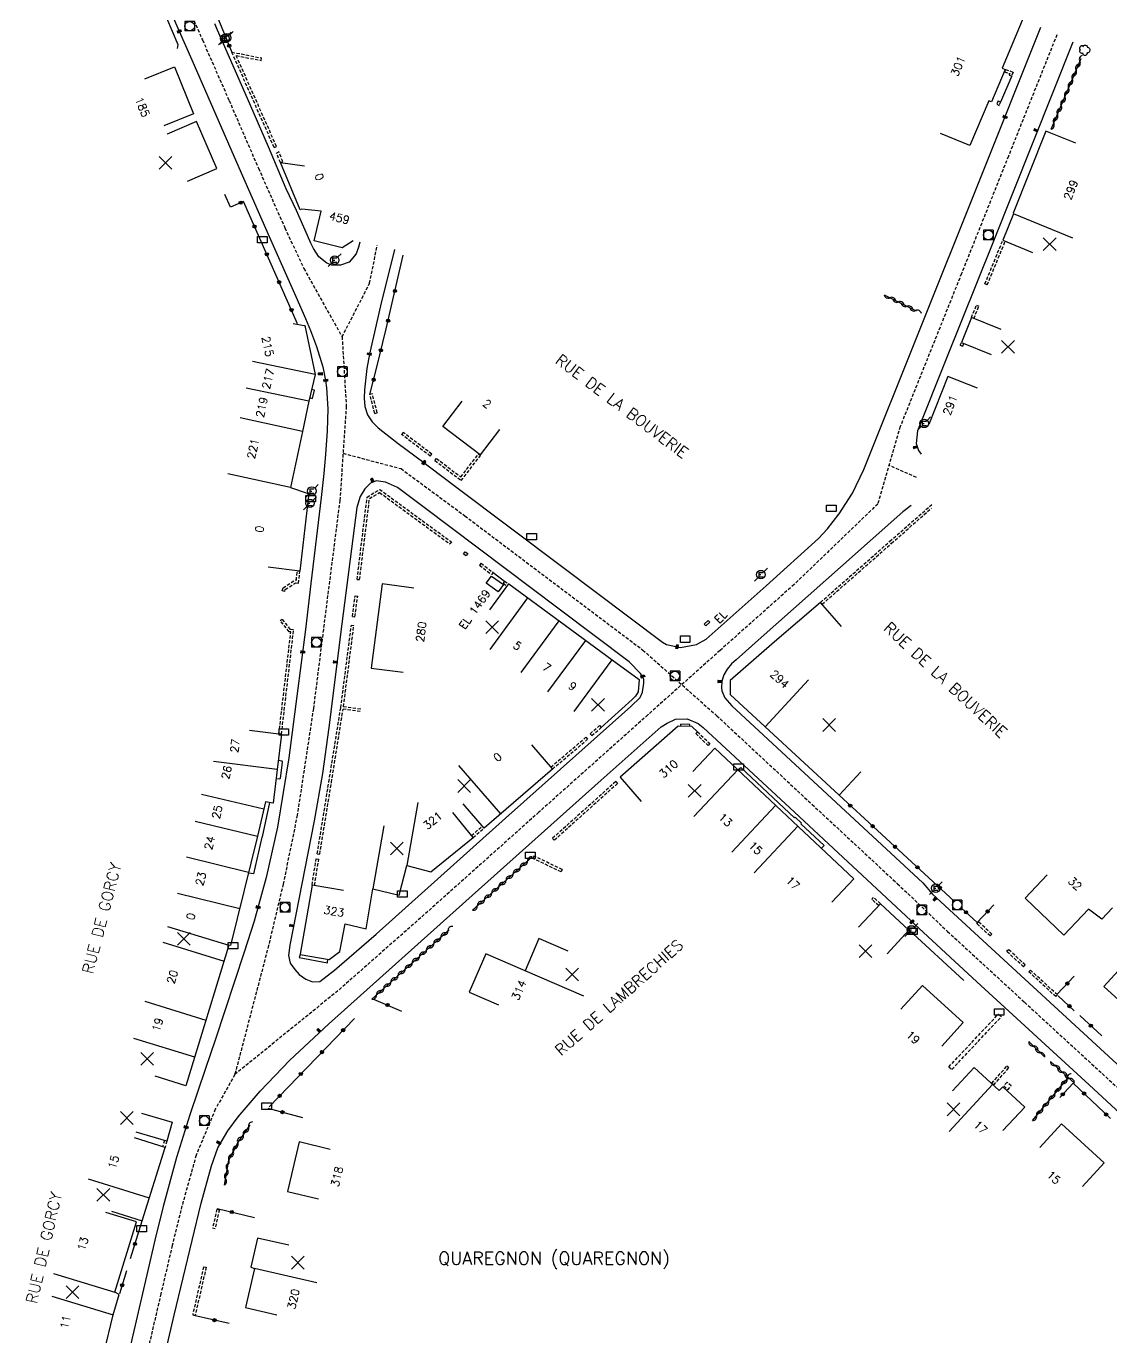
# Model space of a CAD drawing. Header units: millimetres. Extents: x 114000 to 115000, y 122000 to 123000.
# Drawn here: x 114502.3 to 114671.7, y 122475.3 to 122680 of the extents above; entities that cross this region are included whole.
import ezdxf
from ezdxf.enums import TextEntityAlignment as Align

# ---------------------------------------------------------------- set-up
doc = ezdxf.new("R2010")
doc.units = ezdxf.units.MM
doc.linetypes.add('DASHED', pattern=[0.75, 0.5, -0.25])
doc.layers.get('0').update_dxf_attribs({"linetype": 'CONTINUOUS'})
for name, color, linetype in [('W0001', 6, 'DASHED'), ('W0008', 7, 'CONTINUOUS'), ('W0100', 7, 'CONTINUOUS'), ('W0105', 7, 'CONTINUOUS'), ('W0112', 1, 'DASHED'), ('W0300', 7, 'CONTINUOUS'), ('W0310', 3, 'CONTINUOUS'), ('W0322', 7, 'CONTINUOUS'), ('W0400', 7, 'CONTINUOUS'), ('W0420', 7, 'CONTINUOUS'), ('W0471', 7, 'CONTINUOUS'), ('W0980', 7, 'CONTINUOUS'), ('W0984', 7, 'CONTINUOUS'), ('W0989', 7, 'CONTINUOUS'), ('W0991', 7, 'CONTINUOUS'), ('W1102', 7, 'CONTINUOUS'), ('W1471', 7, 'CONTINUOUS')]:
    doc.layers.add(name, color=color, linetype=linetype)
doc.styles.get("Standard").update_dxf_attribs({"font": 'romans.shx', "width": 0.85})

# ---------------------------------------------------------------- blocks, each defined once
blk = doc.blocks.new('T1471')
at = {"color": 0, "linetype": 'Continuous', "flags": 128}
blk.add_lwpolyline([(-0.75, -0.5), (-0.75, 0.5), (0.75, 0.5), (0.75, -0.5), (-0.75, -0.5)], dxfattribs=at)
blk = doc.blocks.new('T400')
for p, q in [((-0.15, 0.3), (0.15, 0.3)), ((-0.15, -0.25), (-0.15, 0.3)), ((-0.15, 0.15), (0.15, 0.15)), ((-0.15, 0), (0.15, 0)), ((0.15, 0.3), (0.15, -0.25)), ((-0.15, -0.15), (0.15, -0.15)), ((-0.15, -0.25), (-0.15, -0.3)), ((-0.15, -0.3), (0.15, -0.3)), ((0.15, -0.3), (0.15, -0.25))]:
    blk.add_line(p, q)
blk = doc.blocks.new('t991o')
at = {"color": 0, "linetype": 'Continuous'}
for p, q in [((-1, 1), (1, -1)), ((-1, -1), (1, 1))]:
    blk.add_line(p, q, dxfattribs=at)
blk = doc.blocks.new('T420')
for p, q in [((0.75, 0.75), (-0.75, 0.75)), ((-0.75, 0.75), (-0.75, -0.75)), ((0.75, 0.75), (0.75, -0.75)), ((0.75, -0.75), (-0.75, -0.75))]:
    blk.add_line(p, q)
blk.add_ellipse((0, 0), major_axis=(-0.53, 0.53), ratio=1, start_param=3.926991, end_param=10.210176)
blk = doc.blocks.new('T471')
for p, q in [((-0.333334, 0.333334), (-0.333334, -0.333334)), ((-0.333334, 0.333334), (0.333334, 0.333334)), ((-0.333334, 0), (0, 0)), ((0.500001, 0.500001), (1.000002, 1.000002)), ((-0.500001, -0.500001), (-1.000002, -1.000002)), ((-0.333334, -0.333334), (0.333334, -0.333334))]:
    blk.add_line(p, q)
blk.add_ellipse((0, 0), major_axis=(0.471405, 0.471405), ratio=1, start_param=5.4977871438, end_param=11.780972451)
blk = doc.blocks.new('t310o')
at = {"color": 0, "linetype": 'Continuous'}
for centre, start, end in [((-0.5, 0.38), 216.8699, 323.1304), ((0.5, -0.37), 36.8699, 143.1303)]:
    blk.add_arc(centre, 0.625, start, end, dxfattribs=at)
blk = doc.blocks.new('t322o')
at = {"color": 0, "linetype": 'Continuous'}
for radius in [0.25, 0.15]:
    blk.add_circle((0, 0), radius, dxfattribs=at)
blk = doc.blocks.new('T300')
for p, q in [((-0.8, 0.51), (-0.86, 0.34)), ((-0.86, 0.34), (-0.86, 0.17)), ((-0.86, 0.17), (-0.74, 0.06)), ((-0.69, 0.63), (-0.8, 0.51)), ((-0.8, -0.06), (-0.74, 0.06)), ((-0.74, 0.06), (-0.69, 0.11)), ((-0.57, 0.69), (-0.69, 0.63)), ((-0.46, 0.69), (-0.57, 0.69)), ((-0.29, 0.63), (-0.46, 0.69)), ((-0.29, 0.63), (-0.17, 0.74)), ((-0.23, 0.57), (-0.29, 0.63)), ((-0.17, 0.74), (-0.06, 0.8)), ((-0.06, 0.8), (0.06, 0.8)), ((0.06, 0.8), (0.23, 0.74)), ((0.23, 0.74), (0.34, 0.63)), ((0.34, 0.63), (0.4, 0.51)), ((0.46, 0.46), (0.34, 0.46)), ((0.4, 0.51), (0.4, 0.46)), ((0.57, 0.4), (0.46, 0.46)), ((0.57, 0.4), (0.69, 0.29)), ((0.69, 0.29), (0.74, 0.17)), ((0.74, 0.06), (0.69, -0.17)), ((0.74, 0.17), (0.74, 0.06)), ((-0.8, -0.17), (-0.8, -0.06)), ((-0.8, -0.23), (-0.8, -0.17)), ((-0.74, -0.34), (-0.8, -0.23)), ((-0.69, -0.4), (-0.74, -0.34)), ((-0.51, -0.46), (-0.69, -0.4)), ((-0.4, -0.46), (-0.51, -0.46)), ((-0.4, -0.46), (-0.34, -0.46)), ((-0.34, -0.46), (-0.34, -0.4)), ((-0.34, -0.51), (-0.34, -0.46)), ((-0.29, -0.63), (-0.34, -0.51)), ((-0.17, -0.74), (-0.29, -0.63)), ((-0.06, -0.8), (-0.17, -0.74)), ((0.06, -0.8), (-0.06, -0.8)), ((0.17, -0.74), (0.06, -0.8)), ((0.23, -0.69), (0.17, -0.74)), ((0.29, -0.46), (0.23, -0.46)), ((0.29, -0.63), (0.23, -0.69)), ((0.46, -0.4), (0.29, -0.46)), ((0.34, -0.51), (0.29, -0.63)), ((0.34, -0.51), (0.34, -0.46)), ((0.57, -0.34), (0.46, -0.4)), ((0.63, -0.29), (0.57, -0.34)), ((0.69, -0.17), (0.63, -0.29))]:
    blk.add_line(p, q)

msp = doc.modelspace()

# ---------------------------------------------------------------- linework, layer by layer
at = {"layer": 'W0001'}
msp.add_line((114641.36, 122609.53), (114637.05, 122611.45), dxfattribs=at)
for points in [[(114525.48, 122687.79), (114529.83, 122677.88), (114533.99, 122668.41), (114538.57, 122657.85), (114542.7, 122648.52), (114545.66, 122642.18), (114551.64, 122631.52), (114552.29, 122620.67), (114551.28, 122605.97), (114548.71, 122585.81), (114547.15, 122573.45), (114544.63, 122556.8), (114542.43, 122546.02), (114540.15, 122536.45), (114534.88, 122516.28), (114531.83, 122510.86), (114528.85, 122503.71), (114526.63, 122495.77), (114525.11, 122489.6), (114523.33, 122482.03), (114517.53, 122457.08), (114509.5, 122422.42)], [(114663.27, 122678.69), (114655.7, 122659.72), (114648.37, 122641.38), (114638.8, 122617.49), (114635.3, 122605.4), (114622.23, 122592.83), (114610.66, 122582.52), (114599.39, 122572.46), (114582.37, 122557.26), (114563.36, 122540.27), (114550.97, 122529.36), (114534.88, 122516.28)], [(114551.64, 122631.52), (114555.94, 122639.87), (114557.13, 122645.81)], [(114551.79, 122613.32), (114560.84, 122610.92), (114570.82, 122603.55), (114598.62, 122582.58), (114610.15, 122572.33), (114625.04, 122558.48), (114638.37, 122546.09), (114646.2, 122538.63), (114658.21, 122527.59), (114672.83, 122514.15), (114686.78, 122501.31), (114699.6, 122489.52), (114711.66, 122478.43), (114726.15, 122465.12)]]:
    msp.add_lwpolyline(points, dxfattribs=at)
at = {"layer": 'W0008'}
for points in [[(114521.74, 122689.38), (114526.19, 122679.24), (114528.17, 122674.76), (114531.94, 122666.19), (114535.89, 122657.13), (114540.26, 122647.19), (114544.41, 122637.79), (114545.92, 122634.35), (114546.7, 122632.51), (114547.65, 122630), (114548.62, 122626.81), (114549.06, 122624.7), (114549.2, 122623.55), (114549.39, 122620.29), (114549.32, 122616.83), (114549.05, 122613.11), (114548.79, 122610.18), (114548.39, 122606.43), (114546.78, 122592.97), (114545.91, 122585.82)], [(114554.41, 122646.3), (114554.2, 122645.51), (114553.82, 122644.47), (114552.75, 122643.16), (114551.38, 122642.7), (114550.05, 122642.69), (114549.24, 122643.02), (114548.02, 122644.03), (114547.18, 122645.33), (114546.77, 122646.15), (114546.24, 122647.35), (114544.53, 122651.24), (114544.53, 122651.24), (114542.91, 122654.63), (114540.15, 122661.21), (114536.88, 122668.74), (114532.2, 122679.41), (114531.75, 122680.4)], [(114559.8, 122645.16), (114557.66, 122636.35), (114556.11, 122629.73), (114555.93, 122628.81), (114555.49, 122626.56), (114555.14, 122623.25), (114555.07, 122621.92), (114555.18, 122620.62), (114555.59, 122619.34), (114556.33, 122618.25), (114557.25, 122617.32), (114559.21, 122615.77), (114560.41, 122614.86), (114564.41, 122611.86), (114565.29, 122611.2), (114569.57, 122607.99), (114586.09, 122595.53), (114601.69, 122583.8), (114602.31, 122583.43), (114604.48, 122582.99), (114607.01, 122583.45), (114608.49, 122584.29), (114617.88, 122592.64), (114626.06, 122600.03), (114627.47, 122601.53), (114629.21, 122603.82), (114629.29, 122603.88), (114631.35, 122607.08), (114633.14, 122610.77), (114641.51, 122631.7), (114651.24, 122656.05), (114660.76, 122679.87)], [(114665.78, 122677.51), (114653.29, 122646.2), (114645.95, 122627.93), (114641.51, 122616.85), (114641.3, 122614.86), (114641.65, 122613.74), (114642.08, 122613.2), (114642.08, 122613.2), (114642.08, 122613.2)], [(114550.47, 122532.57), (114556.94, 122538.21), (114577.16, 122556.32), (114596.73, 122573.76), (114598.19, 122575.16), (114598.57, 122576.03), (114598.77, 122577.4), (114598.74, 122577.98), (114598.56, 122578.49), (114598.24, 122578.92), (114596.46, 122580.75), (114585.54, 122589), (114564.45, 122604.87), (114560.27, 122607.96), (114558.4, 122608.83), (114556.94, 122609), (114556.06, 122608.64), (114555.17, 122607.76), (114554.46, 122606.58), (114553.94, 122604.86), (114551.62, 122586.67), (114549.59, 122570.47), (114548.59, 122563.33), (114547.26, 122555.9), (114543.46, 122536.5), (114543.29, 122534.86), (114543.52, 122533.68), (114544.24, 122532.69), (114544.93, 122531.9), (114545.95, 122531.2), (114547.04, 122530.79), (114548.16, 122530.84), (114550.47, 122532.57)], [(114640.51, 122605.17), (114639.23, 122604.17), (114629.48, 122595.54), (114617.08, 122584.57), (114613.2, 122581.07), (114612.46, 122580.41), (114611.76, 122579.62), (114611.24, 122578.72), (114610.93, 122577.73), (114610.88, 122576.68), (114610.95, 122576.2), (114611.41, 122575.13), (114612.53, 122573.88), (114626.66, 122560.75), (114642.32, 122546.23), (114643.83, 122544.46), (114678.59, 122512.5)], [(114545.91, 122585.82), (114544.59, 122575.39), (114543.32, 122565.74), (114541.54, 122554.92), (114539.79, 122547.07), (114537.9, 122540.26), (114536.35, 122535.42), (114531.79, 122521.66), (114530.31, 122517.22), (114527.87, 122509.98), (114525.78, 122503.34), (114523.67, 122495.66), (114522.42, 122490.6), (114517.79, 122470.61), (114508.1, 122428.61), (114506.8, 122422.98)], [(114519.02, 122451.19), (114525.43, 122478.72), (114529.63, 122496.19), (114531.25, 122502.04), (114532.25, 122504.85), (114533.78, 122507.49), (114535.43, 122509.68), (114538.85, 122513.68), (114543.48, 122518.54), (114549.51, 122524.18), (114571.94, 122544.25), (114592.11, 122562.25), (114601.49, 122570.6), (114602.39, 122571.17), (114603.69, 122571.8), (114605.53, 122571.82), (114607.24, 122571.12), (114608.02, 122570.47), (114622.28, 122557.27), (114640.45, 122540.34), (114641.02, 122539.75), (114650.78, 122530.79), (114668.29, 122514.68), (114678.67, 122505.12)]]:
    msp.add_lwpolyline(points, dxfattribs=at)
at = {"layer": 'W0100'}
for points in [[(114653.49, 122683.47), (114658.1, 122681.55), (114654.74, 122673.48), (114655.22, 122673.28), (114653.07, 122668.2), (114652.63, 122668.39), (114649.7, 122661.37), (114645.09, 122663.29)], [(114520.82, 122671.82), (114525.45, 122673.7), (114528.44, 122666.36), (114523.8, 122664.48)], [(114527.49, 122655.81), (114532.07, 122657.81), (114528.89, 122665.14), (114524.3, 122663.14), (114524.3, 122663.14), (114524.3, 122663.14), (114524.3, 122663.14), (114524.3, 122663.14), (114524.3, 122663.14), (114524.3, 122663.14), (114524.3, 122663.14), (114524.3, 122663.14), (114524.3, 122663.14), (114524.3, 122663.14), (114524.3, 122663.14), (114524.3, 122663.14), (114524.3, 122663.14), (114524.3, 122663.14), (114524.3, 122663.14), (114524.3, 122663.14), (114524.3, 122663.14), (114524.3, 122663.14), (114524.3, 122663.14), (114524.3, 122663.14), (114524.3, 122663.14), (114524.3, 122663.14), (114524.3, 122663.14), (114524.3, 122663.14), (114524.3, 122663.14), (114524.3, 122663.14), (114524.3, 122663.14), (114524.3, 122663.14), (114524.3, 122663.14), (114524.3, 122663.14), (114524.3, 122663.14), (114524.3, 122663.14), (114524.3, 122663.14), (114524.3, 122663.14), (114524.3, 122663.14), (114524.3, 122663.14), (114524.3, 122663.14), (114524.3, 122663.14), (114524.3, 122663.14), (114524.3, 122663.14), (114524.3, 122663.14), (114524.3, 122663.14), (114524.3, 122663.14), (114524.3, 122663.14), (114524.3, 122663.14), (114524.3, 122663.14), (114524.3, 122663.14), (114524.3, 122663.14), (114524.3, 122663.14), (114524.3, 122663.14), (114524.3, 122663.14), (114524.3, 122663.14), (114524.3, 122663.14), (114524.3, 122663.14), (114524.3, 122663.14), (114524.3, 122663.14), (114524.3, 122663.14), (114524.3, 122663.14), (114524.3, 122663.14), (114524.3, 122663.14), (114524.3, 122663.14), (114524.3, 122663.14), (114524.3, 122663.14), (114524.3, 122663.14), (114524.3, 122663.14), (114524.3, 122663.14), (114524.3, 122663.14), (114524.3, 122663.14), (114524.3, 122663.14), (114524.3, 122663.14), (114524.3, 122663.14), (114524.3, 122663.14), (114524.3, 122663.14), (114524.3, 122663.14), (114524.3, 122663.14), (114524.3, 122663.14), (114524.3, 122663.14), (114524.3, 122663.14), (114524.3, 122663.14), (114524.3, 122663.14), (114524.3, 122663.14), (114524.3, 122663.14), (114524.3, 122663.14), (114524.3, 122663.14), (114524.3, 122663.14), (114524.3, 122663.14), (114524.3, 122663.14), (114524.3, 122663.14), (114524.3, 122663.14), (114524.3, 122663.14), (114524.3, 122663.14), (114524.3, 122663.14), (114524.3, 122663.14), (114524.3, 122663.14), (114524.3, 122663.14), (114524.3, 122663.14), (114524.3, 122663.14)], [(114666.21, 122661.75), (114661.57, 122663.61), (114656.45, 122650.82), (114656.51, 122650.71), (114654.83, 122646.6), (114659.46, 122644.7)], [(114553.37, 122646.48), (114551.65, 122645.42), (114547.25, 122646.52), (114548.35, 122651.15), (114545.35, 122651.46), (114545.08, 122651.36), (114542.01, 122658.72), (114545.74, 122658.2)], [(114543.99, 122633.57), (114545.7, 122633.28), (114545.8, 122633.29), (114547.45, 122625.64), (114546.44, 122621.48), (114545.46, 122616.72), (114543.56, 122607.99), (114546.19, 122607.07), (114546.44, 122607.07), (114545.04, 122594.93), (114540.07, 122595.51)], [(114654.57, 122632.65), (114649.93, 122634.51), (114648.37, 122630.62), (114653.01, 122628.75)], [(114650.89, 122623.48), (114646.25, 122625.33), (114643.25, 122617.81), (114643.25, 122617.81)], [(114576.21, 122617.05), (114573.18, 122613.07), (114567.38, 122617.49), (114570.41, 122621.47)], [(114576.02, 122591.68), (114574.14, 122593.01), (114574.95, 122594.15), (114576.83, 122592.81), (114576.02, 122591.68)], [(114562.83, 122592.28), (114557.87, 122592.91), (114556.19, 122579.74), (114561.15, 122579.11)], [(114574.72, 122588.88), (114577.68, 122592.91), (114593.82, 122581.08), (114598.01, 122577.99), (114597.88, 122576.04), (114597.44, 122575.37), (114596.96, 122574.86), (114592.12, 122570.48)], [(114629.61, 122586.25), (114626.35, 122590.04), (114619.16, 122583.87), (114612.27, 122577.85), (114612.26, 122575.65), (114629.25, 122559.9), (114632.65, 122563.57)], [(114608.21, 122586.65), (114608.82, 122587.2), (114609.05, 122586.93), (114608.45, 122586.39), (114608.21, 122586.65)], [(114537.2, 122570.05), (114537.2, 122570.05), (114537.2, 122570.05), (114537.2, 122570.05), (114537.2, 122570.05), (114537.2, 122570.05), (114537.2, 122570.05), (114537.2, 122570.05), (114537.2, 122570.05), (114537.2, 122570.05), (114537.2, 122570.05), (114537.2, 122570.05), (114537.2, 122570.05), (114537.2, 122570.05), (114537.2, 122570.05), (114537.2, 122570.05), (114537.2, 122570.05), (114537.2, 122570.05), (114537.2, 122570.05), (114537.2, 122570.05), (114537.2, 122570.05), (114537.2, 122570.05), (114537.2, 122570.05), (114537.2, 122570.05), (114537.2, 122570.05), (114537.2, 122570.05), (114537.2, 122570.05), (114537.2, 122570.05), (114537.2, 122570.05), (114537.2, 122570.05), (114537.2, 122570.05), (114537.2, 122570.05), (114537.2, 122570.05), (114537.2, 122570.05), (114537.2, 122570.05), (114537.2, 122570.05), (114537.2, 122570.05), (114537.2, 122570.05), (114537.2, 122570.05), (114537.2, 122570.05), (114537.2, 122570.05), (114537.2, 122570.05), (114537.2, 122570.05), (114537.2, 122570.05), (114537.2, 122570.05), (114537.2, 122570.05), (114537.2, 122570.05), (114537.2, 122570.05), (114537.2, 122570.05), (114537.2, 122570.05), (114537.2, 122570.05), (114537.2, 122570.05), (114537.2, 122570.05), (114537.2, 122570.05), (114537.2, 122570.05), (114537.2, 122570.05), (114537.2, 122570.05), (114537.2, 122570.05), (114537.2, 122570.05), (114537.2, 122570.05), (114537.2, 122570.05), (114537.2, 122570.05), (114537.2, 122570.05), (114537.2, 122570.05), (114537.2, 122570.05), (114537.2, 122570.05), (114537.2, 122570.05), (114537.2, 122570.05), (114537.2, 122570.05), (114537.2, 122570.05), (114537.2, 122570.05), (114537.2, 122570.05), (114537.2, 122570.05), (114537.2, 122570.05), (114537.2, 122570.05), (114537.2, 122570.05), (114537.2, 122570.05), (114537.2, 122570.05), (114537.2, 122570.05), (114537.2, 122570.05), (114537.2, 122570.05), (114537.2, 122570.05), (114537.2, 122570.05), (114537.2, 122570.05), (114537.2, 122570.05), (114537.2, 122570.05), (114537.2, 122570.05), (114537.2, 122570.05), (114537.2, 122570.05), (114537.2, 122570.05), (114537.2, 122570.05), (114537.2, 122570.05), (114537.2, 122570.05), (114537.2, 122570.05), (114537.2, 122570.05), (114537.2, 122570.05), (114537.2, 122570.05), (114542.17, 122569.44), (114541.49, 122563.92), (114540.86, 122558.65), (114539.7, 122558.89), (114538.43, 122553.54), (114534.22, 122536.46), (114533.96, 122536.5), (114527.21, 122514.54), (114522.43, 122516.01)], [(114607.14, 122569.83), (114606.27, 122570.66), (114604.14, 122570.69), (114595.04, 122562.71), (114598.34, 122558.95)], [(114581.21, 122567.79), (114584.48, 122564), (114573.8, 122554.78), (114570.54, 122558.57)], [(114606.4, 122563.61), (114609.83, 122567.25), (114631.55, 122546.85), (114628.13, 122543.21)], [(114551.86, 122545.04), (114546.94, 122545.88), (114545.09, 122535.08), (114545.08, 122535.06), (114549.61, 122534.24), (114551.3, 122535.49), (114552.1, 122539.85), (114555.39, 122539.06), (114556.45, 122545.27), (114560.57, 122544.3), (114561.73, 122548.92), (114565.52, 122547.96), (114572.1, 122553.32), (114568.94, 122557.2)], [(114671.94, 122542.3), (114670.31, 122540.56), (114668.21, 122542.12), (114664.38, 122538.08), (114658.3, 122543.86), (114661.74, 122547.49)], [(114632.3, 122539.3), (114635.71, 122542.96), (114640.16, 122538.82), (114636.75, 122535.16)], [(114586.97, 122535.55), (114582.38, 122537.53), (114580.22, 122532.5), (114574.07, 122535.13), (114571.48, 122529.13), (114576.07, 122527.15)], [(114680.32, 122527.94), (114676.94, 122524.26), (114670.61, 122530.06), (114673.99, 122533.75)], [(114638.91, 122526.48), (114642.26, 122530.2), (114648.66, 122524.44), (114645.31, 122520.72)], [(114646.97, 122513.73), (114650.36, 122517.4), (114654.28, 122513.78), (114654.84, 122514.38), (114658.24, 122511.19), (114654.82, 122507.54)], [(114520.32, 122510.23), (114525.12, 122508.83), (114524.27, 122505.88), (114519.47, 122507.27)], [(114660.61, 122504.9), (114663.99, 122508.59), (114670.63, 122502.5), (114667.25, 122498.82)], [(114515.64, 122494.95), (114520.41, 122493.46), (114523.98, 122504.91), (114519.21, 122506.4)], [(114549.79, 122504.6), (114544.93, 122505.75), (114543.1, 122498), (114547.97, 122496.85)], [(114508.75, 122469.63), (114513.66, 122468.67), (114514.49, 122472.93), (114515.87, 122478.73), (114516.84, 122481.94), (114516.13, 122482.3), (114519.53, 122493.27), (114514.75, 122494.75)], [(114543.3, 122489.63), (114538.43, 122490.75), (114537.38, 122486.18), (114537.95, 122486), (114536.55, 122479.9), (114541.42, 122478.77)]]:
    msp.add_lwpolyline(points, dxfattribs=at)
at = {"layer": 'W0105'}
for p, q in [((114604.52, 122570.69), (114604.52, 122570.99)), ((114605.93, 122570.67), (114605.93, 122570.97)), ((114626.48, 122551.61), (114626.9, 122552.06))]:
    msp.add_line(p, q, dxfattribs=at)
for points in [[(114656.22, 122672.28), (114654.48, 122668.18)], [(114546.57, 122622.01), (114547.04, 122621.9), (114547.31, 122623.2), (114546.88, 122623.3)], [(114575.23, 122594.71), (114577.01, 122593.36)], [(114605.93, 122570.97), (114604.52, 122570.99)], [(114541.32, 122562.55), (114541.91, 122562.48), (114542.04, 122562.59), (114542.18, 122563.77), (114542.35, 122565.1), (114542.28, 122565.25), (114541.66, 122565.33)], [(114613.47, 122563.91), (114613.9, 122564.22), (114622.3, 122556.38), (114622.42, 122556.51), (114623.38, 122555.55), (114623.28, 122555.44), (114626.9, 122552.06)], [(114540.3, 122558.76), (114539.13, 122553.4), (114539.12, 122553.37), (114537.79, 122547.61), (114537.05, 122547.75)], [(114640.15, 122538.87), (114648.72, 122530.98)], [(114545.08, 122535.06), (114544.95, 122534.56), (114549.36, 122533.74), (114549.42, 122534.31)]]:
    msp.add_lwpolyline(points, dxfattribs=at)
at = {"layer": 'W0112'}
for p, q in [((114655.24, 122673.29), (114655.08, 122672.92)), ((114655.84, 122672.4), (114656.22, 122672.28)), ((114653.87, 122667.83), (114654.24, 122667.66)), ((114654.11, 122668.35), (114654.48, 122668.18)), ((114542.01, 122658.72), (114541.39, 122660.22)), ((114652.4, 122639.62), (114652.03, 122639.77)), ((114650.71, 122636.45), (114651.08, 122636.3)), ((114648.19, 122630.21), (114648.56, 122630.05)), ((114556.73, 122619.55), (114555.98, 122622.5)), ((114565.41, 122612.86), (114560.94, 122616.26)), ((114566.14, 122612.2), (114566.38, 122612.52)), ((114572.95, 122613.25), (114573.25, 122612.99)), ((114554.38, 122593.59), (114555.92, 122606.24)), ((114555.54, 122606.48), (114557.51, 122607.68)), ((114555.92, 122606.24), (114557.49, 122607.2)), ((114557.49, 122607.2), (114568.47, 122599.16)), ((114637.19, 122599.57), (114643.95, 122605.51)), ((114637.45, 122599.26), (114643.69, 122604.76)), ((114568.7, 122599.48), (114568.47, 122599.16)), ((114570.62, 122597.62), (114570.84, 122597.95)), ((114571.26, 122597.67), (114571.03, 122597.34)), ((114573.35, 122596.15), (114573.11, 122595.83)), ((114575.23, 122594.71), (114574.99, 122594.39)), ((114553.99, 122593.63), (114554.38, 122593.59)), ((114577.01, 122593.36), (114576.78, 122593.02)), ((114576.78, 122593.02), (114577.44, 122592.59)), ((114577.01, 122593.36), (114577.68, 122592.91)), ((114553.68, 122591.05), (114554.08, 122591)), ((114553.24, 122587.84), (114553.64, 122587.78)), ((114551.85, 122573.74), (114553.47, 122586.4)), ((114553.08, 122586.45), (114553.47, 122586.4)), ((114554.48, 122572.97), (114551.79, 122573.35)), ((114554.54, 122573.36), (114551.85, 122573.74)), ((114590.39, 122569.52), (114590.65, 122569.22)), ((114591.86, 122570.78), (114592.12, 122570.48)), ((114607.14, 122569.83), (114606.86, 122569.54)), ((114589.72, 122568.96), (114589.98, 122568.65)), ((114609.09, 122567.97), (114608.82, 122567.68)), ((114584.22, 122564.31), (114584.48, 122564)), ((114594.37, 122562.04), (114594.64, 122561.74)), ((114584.77, 122552.87), (114584.5, 122553.17)), ((114547.6, 122549.98), (114547.99, 122549.92)), ((114547.76, 122550.78), (114548.15, 122550.71)), ((114581.6, 122550.41), (114581.43, 122550.05)), ((114586.02, 122548.3), (114585.85, 122547.93)), ((114634.38, 122543.65), (114634.65, 122543.95)), ((114650.77, 122539.84), (114651.04, 122540.13)), ((114652.83, 122537.93), (114650.77, 122539.84)), ((114653.1, 122538.22), (114651.04, 122540.13)), ((114652.83, 122537.93), (114653.1, 122538.22)), ((114655.42, 122535.54), (114655.69, 122535.84)), ((114658.07, 122533.11), (114658.34, 122533.4)), ((114658.9, 122532.33), (114659.15, 122532.59)), ((114663.35, 122528.73), (114659.15, 122532.59)), ((114646.87, 122517.08), (114654.61, 122525.34)), ((114646.39, 122517.48), (114646.87, 122517.08)), ((114655.48, 122517.64), (114655.78, 122517.37)), ((114653.11, 122514.92), (114653.41, 122514.66)), ((114523.88, 122505.99), (114523.6, 122505.03)), ((114532.09, 122495.26), (114532.47, 122495.17)), ((114531.41, 122492.34), (114531.8, 122492.25)), ((114530.01, 122486.27), (114530.4, 122486.18)), ((114528.3, 122478.77), (114528.69, 122478.68))]:
    msp.add_line(p, q, dxfattribs=at)
for points in [[(114541.03, 122661.09), (114534.42, 122675.98), (114539.06, 122675.07)], [(114541.03, 122661.09), (114541.39, 122661.25), (114535.1, 122675.44), (114538.98, 122674.68), (114539.06, 122675.07), (114539.06, 122675.07), (114539.06, 122675.07), (114539.06, 122675.07), (114539.06, 122675.07), (114539.06, 122675.07), (114539.06, 122675.07), (114539.06, 122675.07), (114539.06, 122675.07), (114539.06, 122675.07), (114539.06, 122675.07), (114539.06, 122675.07), (114539.06, 122675.07), (114539.06, 122675.07), (114539.06, 122675.07), (114539.06, 122675.07), (114539.06, 122675.07), (114539.06, 122675.07), (114539.06, 122675.07), (114539.06, 122675.07), (114539.06, 122675.07), (114539.06, 122675.07), (114539.06, 122675.07), (114539.06, 122675.07), (114539.06, 122675.07), (114539.06, 122675.07), (114539.06, 122675.07), (114539.06, 122675.07), (114539.06, 122675.07), (114539.06, 122675.07), (114539.06, 122675.07), (114539.06, 122675.07), (114539.06, 122675.07), (114539.06, 122675.07), (114539.06, 122675.07), (114539.06, 122675.07), (114539.06, 122675.07), (114539.06, 122675.07), (114539.06, 122675.07), (114539.06, 122675.07), (114539.06, 122675.07), (114539.06, 122675.07), (114539.06, 122675.07), (114539.06, 122675.07), (114539.06, 122675.07), (114539.06, 122675.07), (114539.06, 122675.07), (114539.06, 122675.07), (114539.06, 122675.07), (114539.06, 122675.07), (114539.06, 122675.07), (114539.06, 122675.07), (114539.06, 122675.07), (114539.06, 122675.07), (114539.06, 122675.07), (114539.06, 122675.07), (114539.06, 122675.07), (114539.06, 122675.07), (114539.06, 122675.07), (114539.06, 122675.07), (114539.06, 122675.07), (114539.06, 122675.07), (114539.06, 122675.07), (114539.06, 122675.07), (114539.06, 122675.07), (114539.06, 122675.07), (114539.06, 122675.07), (114539.06, 122675.07), (114539.06, 122675.07), (114539.06, 122675.07), (114539.06, 122675.07), (114539.06, 122675.07), (114539.06, 122675.07), (114539.06, 122675.07), (114539.06, 122675.07), (114539.06, 122675.07), (114539.06, 122675.07), (114539.06, 122675.07), (114539.06, 122675.07), (114539.06, 122675.07), (114539.06, 122675.07), (114539.06, 122675.07), (114539.06, 122675.07), (114539.06, 122675.07), (114539.06, 122675.07), (114539.06, 122675.07), (114539.06, 122675.07), (114539.06, 122675.07), (114539.06, 122675.07), (114539.06, 122675.07), (114539.06, 122675.07), (114539.06, 122675.07), (114539.06, 122675.07), (114539.06, 122675.07), (114539.06, 122675.07), (114539.06, 122675.07), (114539.06, 122675.07), (114539.06, 122675.07), (114539.06, 122675.07), (114539.06, 122675.07), (114539.06, 122675.07), (114539.06, 122675.07), (114539.06, 122675.07), (114539.06, 122675.07), (114539.06, 122675.07), (114539.06, 122675.07), (114539.06, 122675.07), (114539.06, 122675.07), (114539.06, 122675.07), (114539.06, 122675.07), (114539.06, 122675.07), (114539.06, 122675.07), (114539.06, 122675.07), (114539.06, 122675.07), (114539.06, 122675.07), (114539.06, 122675.07)], [(114655.08, 122672.92), (114655.91, 122672.62), (114655.84, 122672.4)], [(114655.24, 122673.29), (114656.42, 122672.86), (114656.22, 122672.28)], [(114654.11, 122668.35), (114653.87, 122667.83)], [(114654.48, 122668.18), (114654.24, 122667.66)], [(114542.01, 122658.72), (114542.38, 122658.87), (114541.76, 122660.38), (114541.39, 122660.22), (114541.39, 122660.22), (114541.39, 122660.22), (114541.39, 122660.22), (114541.39, 122660.22), (114541.39, 122660.22), (114541.39, 122660.22), (114541.39, 122660.22), (114541.39, 122660.22), (114541.39, 122660.22), (114541.39, 122660.22), (114541.39, 122660.22), (114541.39, 122660.22), (114541.39, 122660.22), (114541.39, 122660.22), (114541.39, 122660.22), (114541.39, 122660.22), (114541.39, 122660.22), (114541.39, 122660.22), (114541.39, 122660.22), (114541.39, 122660.22), (114541.39, 122660.22), (114541.39, 122660.22), (114541.39, 122660.22), (114541.39, 122660.22), (114541.39, 122660.22), (114541.39, 122660.22), (114541.39, 122660.22), (114541.39, 122660.22), (114541.39, 122660.22), (114541.39, 122660.22), (114541.39, 122660.22), (114541.39, 122660.22), (114541.39, 122660.22), (114541.39, 122660.22), (114541.39, 122660.22), (114541.39, 122660.22), (114541.39, 122660.22), (114541.39, 122660.22), (114541.39, 122660.22), (114541.39, 122660.22), (114541.39, 122660.22), (114541.39, 122660.22), (114541.39, 122660.22), (114541.39, 122660.22), (114541.39, 122660.22), (114541.39, 122660.22), (114541.39, 122660.22), (114541.39, 122660.22), (114541.39, 122660.22), (114541.39, 122660.22), (114541.39, 122660.22), (114541.39, 122660.22), (114541.39, 122660.22), (114541.39, 122660.22), (114541.39, 122660.22), (114541.39, 122660.22), (114541.39, 122660.22), (114541.39, 122660.22), (114541.39, 122660.22), (114541.39, 122660.22), (114541.39, 122660.22), (114541.39, 122660.22), (114541.39, 122660.22), (114541.39, 122660.22), (114541.39, 122660.22), (114541.39, 122660.22), (114541.39, 122660.22), (114541.39, 122660.22), (114541.39, 122660.22), (114541.39, 122660.22), (114541.39, 122660.22), (114541.39, 122660.22), (114541.39, 122660.22), (114541.39, 122660.22), (114541.39, 122660.22), (114541.39, 122660.22), (114541.39, 122660.22), (114541.39, 122660.22), (114541.39, 122660.22), (114541.39, 122660.22), (114541.39, 122660.22), (114541.39, 122660.22), (114541.39, 122660.22), (114541.39, 122660.22), (114541.39, 122660.22), (114541.39, 122660.22), (114541.39, 122660.22), (114541.39, 122660.22), (114541.39, 122660.22), (114541.39, 122660.22), (114541.39, 122660.22), (114541.39, 122660.22), (114541.39, 122660.22), (114541.39, 122660.22), (114541.39, 122660.22), (114541.39, 122660.22), (114541.39, 122660.22), (114541.39, 122660.22), (114541.39, 122660.22), (114541.39, 122660.22), (114541.39, 122660.22), (114541.39, 122660.22), (114541.39, 122660.22), (114541.39, 122660.22), (114541.39, 122660.22), (114541.39, 122660.22), (114541.39, 122660.22), (114541.39, 122660.22), (114541.39, 122660.22), (114541.39, 122660.22), (114541.39, 122660.22), (114541.39, 122660.22), (114541.39, 122660.22), (114541.39, 122660.22), (114541.39, 122660.22), (114541.39, 122660.22)], [(114652.03, 122639.77), (114654.83, 122646.6)], [(114652.4, 122639.62), (114655.2, 122646.44)], [(114649.93, 122634.51), (114650.71, 122636.45)], [(114650.3, 122634.36), (114651.08, 122636.3)], [(114648.19, 122630.21), (114648.37, 122630.62)], [(114648.56, 122630.05), (114648.73, 122630.46)], [(114556.73, 122619.55), (114557.12, 122619.65), (114556.37, 122622.6), (114555.98, 122622.5), (114555.98, 122622.5), (114555.98, 122622.5), (114555.98, 122622.5), (114555.98, 122622.5), (114555.98, 122622.5), (114555.98, 122622.5), (114555.98, 122622.5), (114555.98, 122622.5), (114555.98, 122622.5), (114555.98, 122622.5), (114555.98, 122622.5), (114555.98, 122622.5), (114555.98, 122622.5), (114555.98, 122622.5), (114555.98, 122622.5), (114555.98, 122622.5), (114555.98, 122622.5), (114555.98, 122622.5), (114555.98, 122622.5), (114555.98, 122622.5), (114555.98, 122622.5), (114555.98, 122622.5), (114555.98, 122622.5), (114555.98, 122622.5), (114555.98, 122622.5), (114555.98, 122622.5), (114555.98, 122622.5), (114555.98, 122622.5), (114555.98, 122622.5), (114555.98, 122622.5), (114555.98, 122622.5), (114555.98, 122622.5), (114555.98, 122622.5), (114555.98, 122622.5), (114555.98, 122622.5), (114555.98, 122622.5), (114555.98, 122622.5), (114555.98, 122622.5), (114555.98, 122622.5), (114555.98, 122622.5), (114555.98, 122622.5), (114555.98, 122622.5), (114555.98, 122622.5), (114555.98, 122622.5), (114555.98, 122622.5), (114555.98, 122622.5), (114555.98, 122622.5), (114555.98, 122622.5), (114555.98, 122622.5), (114555.98, 122622.5), (114555.98, 122622.5), (114555.98, 122622.5), (114555.98, 122622.5), (114555.98, 122622.5), (114555.98, 122622.5), (114555.98, 122622.5), (114555.98, 122622.5), (114555.98, 122622.5), (114555.98, 122622.5), (114555.98, 122622.5), (114555.98, 122622.5), (114555.98, 122622.5), (114555.98, 122622.5), (114555.98, 122622.5), (114555.98, 122622.5), (114555.98, 122622.5), (114555.98, 122622.5), (114555.98, 122622.5), (114555.98, 122622.5), (114555.98, 122622.5), (114555.98, 122622.5), (114555.98, 122622.5), (114555.98, 122622.5), (114555.98, 122622.5), (114555.98, 122622.5), (114555.98, 122622.5), (114555.98, 122622.5), (114555.98, 122622.5), (114555.98, 122622.5), (114555.98, 122622.5), (114555.98, 122622.5), (114555.98, 122622.5), (114555.98, 122622.5), (114555.98, 122622.5), (114555.98, 122622.5), (114555.98, 122622.5), (114555.98, 122622.5), (114555.98, 122622.5), (114555.98, 122622.5), (114555.98, 122622.5), (114555.98, 122622.5), (114555.98, 122622.5), (114555.98, 122622.5), (114555.98, 122622.5), (114555.98, 122622.5), (114555.98, 122622.5), (114555.98, 122622.5), (114555.98, 122622.5), (114555.98, 122622.5), (114555.98, 122622.5), (114555.98, 122622.5), (114555.98, 122622.5), (114555.98, 122622.5), (114555.98, 122622.5), (114555.98, 122622.5), (114555.98, 122622.5), (114555.98, 122622.5), (114555.98, 122622.5), (114555.98, 122622.5), (114555.98, 122622.5), (114555.98, 122622.5), (114555.98, 122622.5), (114555.98, 122622.5), (114555.98, 122622.5), (114555.98, 122622.5), (114555.98, 122622.5)], [(114565.41, 122612.86), (114565.66, 122613.18), (114561.18, 122616.57), (114560.94, 122616.26), (114560.94, 122616.26), (114560.94, 122616.26), (114560.94, 122616.26), (114560.94, 122616.26), (114560.94, 122616.26), (114560.94, 122616.26), (114560.94, 122616.26), (114560.94, 122616.26), (114560.94, 122616.26), (114560.94, 122616.26), (114560.94, 122616.26), (114560.94, 122616.26), (114560.94, 122616.26), (114560.94, 122616.26), (114560.94, 122616.26), (114560.94, 122616.26), (114560.94, 122616.26), (114560.94, 122616.26), (114560.94, 122616.26), (114560.94, 122616.26), (114560.94, 122616.26), (114560.94, 122616.26), (114560.94, 122616.26), (114560.94, 122616.26), (114560.94, 122616.26), (114560.94, 122616.26), (114560.94, 122616.26), (114560.94, 122616.26), (114560.94, 122616.26), (114560.94, 122616.26), (114560.94, 122616.26), (114560.94, 122616.26), (114560.94, 122616.26), (114560.94, 122616.26), (114560.94, 122616.26), (114560.94, 122616.26), (114560.94, 122616.26), (114560.94, 122616.26), (114560.94, 122616.26), (114560.94, 122616.26), (114560.94, 122616.26), (114560.94, 122616.26), (114560.94, 122616.26), (114560.94, 122616.26), (114560.94, 122616.26), (114560.94, 122616.26), (114560.94, 122616.26), (114560.94, 122616.26), (114560.94, 122616.26), (114560.94, 122616.26), (114560.94, 122616.26), (114560.94, 122616.26), (114560.94, 122616.26), (114560.94, 122616.26), (114560.94, 122616.26), (114560.94, 122616.26), (114560.94, 122616.26), (114560.94, 122616.26), (114560.94, 122616.26), (114560.94, 122616.26), (114560.94, 122616.26), (114560.94, 122616.26), (114560.94, 122616.26), (114560.94, 122616.26), (114560.94, 122616.26), (114560.94, 122616.26), (114560.94, 122616.26), (114560.94, 122616.26), (114560.94, 122616.26), (114560.94, 122616.26), (114560.94, 122616.26), (114560.94, 122616.26), (114560.94, 122616.26), (114560.94, 122616.26), (114560.94, 122616.26), (114560.94, 122616.26), (114560.94, 122616.26), (114560.94, 122616.26), (114560.94, 122616.26), (114560.94, 122616.26), (114560.94, 122616.26), (114560.94, 122616.26), (114560.94, 122616.26), (114560.94, 122616.26), (114560.94, 122616.26), (114560.94, 122616.26), (114560.94, 122616.26), (114560.94, 122616.26), (114560.94, 122616.26), (114560.94, 122616.26), (114560.94, 122616.26), (114560.94, 122616.26), (114560.94, 122616.26), (114560.94, 122616.26), (114560.94, 122616.26), (114560.94, 122616.26), (114560.94, 122616.26), (114560.94, 122616.26), (114560.94, 122616.26), (114560.94, 122616.26), (114560.94, 122616.26), (114560.94, 122616.26), (114560.94, 122616.26), (114560.94, 122616.26), (114560.94, 122616.26), (114560.94, 122616.26), (114560.94, 122616.26), (114560.94, 122616.26), (114560.94, 122616.26), (114560.94, 122616.26), (114560.94, 122616.26), (114560.94, 122616.26), (114560.94, 122616.26), (114560.94, 122616.26), (114560.94, 122616.26), (114560.94, 122616.26)], [(114566.14, 122612.2), (114570.25, 122609.06), (114573.25, 122612.99)], [(114566.38, 122612.52), (114570.18, 122609.62), (114572.95, 122613.25)], [(114553.99, 122593.63), (114555.54, 122606.48)], [(114557.51, 122607.68), (114568.7, 122599.48)], [(114570.84, 122597.95), (114571.26, 122597.67)], [(114626.35, 122590.04), (114637.19, 122599.57)], [(114626.62, 122589.74), (114637.45, 122599.26)], [(114570.62, 122597.62), (114571.03, 122597.34)], [(114573.35, 122596.15), (114575.23, 122594.71)], [(114542.69, 122591.75), (114542.3, 122591.85), (114542.43, 122592.3), (114544.29, 122593.53), (114544.49, 122593.49), (114544.64, 122594.97), (114545.04, 122594.93), (114545.04, 122594.93), (114545.04, 122594.93), (114545.04, 122594.93), (114545.04, 122594.93), (114545.04, 122594.93), (114545.04, 122594.93), (114545.04, 122594.93), (114545.04, 122594.93), (114545.04, 122594.93), (114545.04, 122594.93), (114545.04, 122594.93), (114545.04, 122594.93), (114545.04, 122594.93), (114545.04, 122594.93), (114545.04, 122594.93), (114545.04, 122594.93), (114545.04, 122594.93), (114545.04, 122594.93), (114545.04, 122594.93), (114545.04, 122594.93), (114545.04, 122594.93), (114545.04, 122594.93), (114545.04, 122594.93), (114545.04, 122594.93), (114545.04, 122594.93), (114545.04, 122594.93), (114545.04, 122594.93), (114545.04, 122594.93), (114545.04, 122594.93), (114545.04, 122594.93), (114545.04, 122594.93), (114545.04, 122594.93), (114545.04, 122594.93), (114545.04, 122594.93), (114545.04, 122594.93), (114545.04, 122594.93), (114545.04, 122594.93), (114545.04, 122594.93), (114545.04, 122594.93), (114545.04, 122594.93), (114545.04, 122594.93), (114545.04, 122594.93), (114545.04, 122594.93), (114545.04, 122594.93), (114545.04, 122594.93), (114545.04, 122594.93), (114545.04, 122594.93), (114545.04, 122594.93), (114545.04, 122594.93), (114545.04, 122594.93), (114545.04, 122594.93), (114545.04, 122594.93), (114545.04, 122594.93), (114545.04, 122594.93), (114545.04, 122594.93), (114545.04, 122594.93), (114545.04, 122594.93), (114545.04, 122594.93), (114545.04, 122594.93), (114545.04, 122594.93), (114545.04, 122594.93), (114545.04, 122594.93), (114545.04, 122594.93), (114545.04, 122594.93), (114545.04, 122594.93), (114545.04, 122594.93), (114545.04, 122594.93), (114545.04, 122594.93), (114545.04, 122594.93), (114545.04, 122594.93), (114545.04, 122594.93), (114545.04, 122594.93), (114545.04, 122594.93), (114545.04, 122594.93), (114545.04, 122594.93), (114545.04, 122594.93), (114545.04, 122594.93), (114545.04, 122594.93), (114545.04, 122594.93), (114545.04, 122594.93), (114545.04, 122594.93), (114545.04, 122594.93), (114545.04, 122594.93), (114545.04, 122594.93), (114545.04, 122594.93), (114545.04, 122594.93), (114545.04, 122594.93), (114545.04, 122594.93), (114545.04, 122594.93), (114545.04, 122594.93), (114545.04, 122594.93), (114545.04, 122594.93), (114545.04, 122594.93), (114545.04, 122594.93), (114545.04, 122594.93), (114545.04, 122594.93), (114545.04, 122594.93), (114545.04, 122594.93), (114545.04, 122594.93), (114545.04, 122594.93), (114545.04, 122594.93), (114545.04, 122594.93), (114545.04, 122594.93), (114545.04, 122594.93), (114545.04, 122594.93), (114545.04, 122594.93), (114545.04, 122594.93), (114545.04, 122594.93), (114545.04, 122594.93), (114545.04, 122594.93), (114545.04, 122594.93), (114545.04, 122594.93), (114545.04, 122594.93)], [(114542.69, 122591.75), (114542.77, 122592.05), (114544.37, 122593.1), (114544.85, 122593.02), (114545.04, 122594.93)], [(114573.11, 122595.83), (114574.99, 122594.39)], [(114553.24, 122587.84), (114553.68, 122591.05)], [(114553.64, 122587.78), (114554.08, 122591)], [(114542.17, 122569.44), (114541.77, 122569.49), (114543.62, 122585.41), (114543.37, 122585.45), (114541.98, 122587.18), (114542.29, 122587.43), (114542.29, 122587.43), (114542.29, 122587.43), (114542.29, 122587.43), (114542.29, 122587.43), (114542.29, 122587.43), (114542.29, 122587.43), (114542.29, 122587.43), (114542.29, 122587.43), (114542.29, 122587.43), (114542.29, 122587.43), (114542.29, 122587.43), (114542.29, 122587.43), (114542.29, 122587.43), (114542.29, 122587.43), (114542.29, 122587.43), (114542.29, 122587.43), (114542.29, 122587.43), (114542.29, 122587.43), (114542.29, 122587.43), (114542.29, 122587.43), (114542.29, 122587.43), (114542.29, 122587.43), (114542.29, 122587.43), (114542.29, 122587.43), (114542.29, 122587.43), (114542.29, 122587.43), (114542.29, 122587.43), (114542.29, 122587.43), (114542.29, 122587.43), (114542.29, 122587.43), (114542.29, 122587.43), (114542.29, 122587.43), (114542.29, 122587.43), (114542.29, 122587.43), (114542.29, 122587.43), (114542.29, 122587.43), (114542.29, 122587.43), (114542.29, 122587.43), (114542.29, 122587.43), (114542.29, 122587.43), (114542.29, 122587.43), (114542.29, 122587.43), (114542.29, 122587.43), (114542.29, 122587.43), (114542.29, 122587.43), (114542.29, 122587.43), (114542.29, 122587.43), (114542.29, 122587.43), (114542.29, 122587.43), (114542.29, 122587.43), (114542.29, 122587.43), (114542.29, 122587.43), (114542.29, 122587.43), (114542.29, 122587.43), (114542.29, 122587.43), (114542.29, 122587.43), (114542.29, 122587.43), (114542.29, 122587.43), (114542.29, 122587.43), (114542.29, 122587.43), (114542.29, 122587.43), (114542.29, 122587.43), (114542.29, 122587.43), (114542.29, 122587.43), (114542.29, 122587.43), (114542.29, 122587.43), (114542.29, 122587.43), (114542.29, 122587.43), (114542.29, 122587.43), (114542.29, 122587.43), (114542.29, 122587.43), (114542.29, 122587.43), (114542.29, 122587.43), (114542.29, 122587.43), (114542.29, 122587.43), (114542.29, 122587.43), (114542.29, 122587.43), (114542.29, 122587.43), (114542.29, 122587.43), (114542.29, 122587.43), (114542.29, 122587.43), (114542.29, 122587.43), (114542.29, 122587.43), (114542.29, 122587.43), (114542.29, 122587.43), (114542.29, 122587.43), (114542.29, 122587.43), (114542.29, 122587.43), (114542.29, 122587.43), (114542.29, 122587.43), (114542.29, 122587.43), (114542.29, 122587.43), (114542.29, 122587.43), (114542.29, 122587.43), (114542.29, 122587.43), (114542.29, 122587.43), (114542.29, 122587.43), (114542.29, 122587.43), (114542.29, 122587.43), (114542.29, 122587.43), (114542.29, 122587.43), (114542.29, 122587.43), (114542.29, 122587.43), (114542.29, 122587.43), (114542.29, 122587.43), (114542.29, 122587.43), (114542.29, 122587.43), (114542.29, 122587.43), (114542.29, 122587.43), (114542.29, 122587.43), (114542.29, 122587.43), (114542.29, 122587.43), (114542.29, 122587.43), (114542.29, 122587.43)], [(114542.17, 122569.44), (114544.07, 122585.74), (114543.59, 122585.82), (114542.29, 122587.43)], [(114551.43, 122573.58), (114553.08, 122586.45)], [(114547.76, 122550.78), (114549.57, 122561.98), (114551.43, 122573.6)], [(114548.15, 122550.71), (114549.97, 122561.91), (114551.79, 122573.35)], [(114590.39, 122569.52), (114591.86, 122570.78)], [(114590.65, 122569.22), (114592.12, 122570.48)], [(114606.86, 122569.54), (114608.82, 122567.68)], [(114607.14, 122569.83), (114609.09, 122567.97)], [(114584.22, 122564.31), (114589.72, 122568.96)], [(114584.48, 122564), (114589.98, 122568.65)], [(114594.37, 122562.04), (114584.5, 122553.17)], [(114594.64, 122561.74), (114584.77, 122552.87)], [(114571.84, 122553.62), (114573.54, 122555.09)], [(114572.1, 122553.32), (114573.8, 122554.78)], [(114546.94, 122545.88), (114547.6, 122549.98)], [(114547.33, 122545.82), (114547.99, 122549.92)], [(114585.85, 122547.93), (114581.43, 122550.05)], [(114586.02, 122548.3), (114581.6, 122550.41)], [(114635.44, 122542.67), (114634.38, 122543.65)], [(114635.71, 122542.96), (114634.65, 122543.95)], [(114658.07, 122533.11), (114655.42, 122535.54)], [(114658.34, 122533.4), (114655.69, 122535.84)], [(114663.35, 122528.73), (114663.1, 122528.46), (114658.9, 122532.33)], [(114646.39, 122517.48), (114654.13, 122525.74), (114654.61, 122525.34)], [(114653.11, 122514.92), (114655.48, 122517.64)], [(114653.41, 122514.66), (114655.78, 122517.37)], [(114655.5, 122515.1), (114654.97, 122514.52), (114655.6, 122513.92), (114656.15, 122514.5), (114655.51, 122515.1)], [(114524.27, 122505.88), (114523.98, 122504.91)], [(114532.09, 122495.26), (114531.41, 122492.34)], [(114532.47, 122495.17), (114531.8, 122492.25)], [(114530.01, 122486.27), (114528.3, 122478.77)], [(114530.4, 122486.18), (114528.69, 122478.68)]]:
    msp.add_lwpolyline(points, dxfattribs=at)
at = {"layer": 'W0310'}
for p, q in [((114662.39, 122663.94), (114667.04, 122674.97)), ((114636.3, 122638.07), (114641.27, 122635.57)), ((114572.02, 122541.97), (114581.28, 122550.25)), ((114556.28, 122528.05), (114568.35, 122538.9)), ((114658.87, 122521.43), (114661.27, 122519.12)), ((114662.26, 122518.34), (114666.03, 122514.94)), ((114659.47, 122509.09), (114664.98, 122515.74))]:
    msp.add_line(p, q, dxfattribs=at)
msp.add_lwpolyline([(114533.26, 122499), (114533.94, 122502.9), (114535.34, 122505.61), (114537.24, 122508.32), (114537.21, 122508.37)], dxfattribs=at)
at = {"layer": 'W0322'}
for p, q in [((114629.25, 122559.9), (114647.21, 122543.39)), ((114650.83, 122540.03), (114653.44, 122542.81)), ((114650.83, 122540.03), (114648.35, 122542.28)), ((114663.28, 122528.77), (114665.97, 122531.64)), ((114663.49, 122528.6), (114665.99, 122526.26)), ((114556.53, 122528.08), (114560.94, 122526.21)), ((114540.23, 122511.25), (114553.55, 122525.03)), ((114666.83, 122525.53), (114670.29, 122522.35)), ((114665.8, 122514.95), (114663.72, 122512.69)), ((114665.8, 122514.95), (114671.63, 122509.43)), ((114540.03, 122511.02), (114545.43, 122509.57)), ((114532.11, 122495.36), (114537.98, 122493.96)), ((114518.58, 122487.55), (114520.41, 122493.44)), ((114517.99, 122485.64), (114516.88, 122482.06)), ((114534.02, 122477.39), (114528.48, 122478.65))]:
    msp.add_line(p, q, dxfattribs=at)
for points in [[(114510.55, 122742.82), (114504.42, 122742.68), (114504.68, 122740.27), (114506.52, 122736.31), (114511.01, 122728.01), (114514.42, 122722.01), (114519.32, 122711.19), (114524.66, 122699.34), (114528.92, 122689.44), (114534.42, 122675.98)], [(114520.59, 122684.73), (114522.38, 122685.53), (114522.46, 122685.55), (114526, 122677.16), (114525.86, 122676.57)], [(114544.69, 122633.54), (114536.23, 122652.66), (114534.23, 122651.76), (114533.33, 122653.76)], [(114555.98, 122622.5), (114557, 122626.55), (114558.52, 122632.74), (114561.19, 122644.27)]]:
    msp.add_lwpolyline(points, dxfattribs=at)
at = {"layer": 'W1102'}
for p, q in [((114665.77, 122646.93), (114656.51, 122650.71)), ((114547.45, 122625.64), (114537.65, 122627.65)), ((114546.44, 122621.48), (114536.64, 122623.49)), ((114545.46, 122616.72), (114535.7, 122618.85)), ((114543.56, 122607.99), (114533.79, 122610.12)), ((114574.75, 122582.66), (114580.67, 122590.72)), ((114579.6, 122579.1), (114585.52, 122587.16)), ((114583.78, 122576.04), (114589.69, 122584.1)), ((114587.9, 122573.01), (114593.83, 122581.07)), ((114624.49, 122577.95), (114617.7, 122570.61)), ((114541.49, 122563.92), (114531.57, 122565.18)), ((114569.84, 122564.57), (114576.37, 122557)), ((114606.59, 122556.58), (114613.43, 122563.87)), ((114529.7, 122560.09), (114539.43, 122557.78)), ((114563.46, 122558.77), (114561.73, 122548.92)), ((114612.51, 122551.02), (114619.35, 122558.31)), ((114528.7, 122555.85), (114538.43, 122553.54)), ((114558.18, 122555.15), (114556.45, 122545.3)), ((114615.97, 122547.77), (114622.82, 122555.06)), ((114527.33, 122550.29), (114537.04, 122547.89)), ((114525.93, 122544.61), (114535.64, 122542.21)), ((114524.38, 122539.43), (114533.94, 122536.49)), ((114523.64, 122536.96), (114533.2, 122534.02)), ((114589.41, 122528.55), (114580.22, 122532.5)), ((114520.81, 122527.73), (114530.37, 122524.8)), ((114519.04, 122521.99), (114528.6, 122519.05)), ((114646.45, 122507.4), (114653.23, 122514.75)), ((114511.98, 122500.01), (114521.52, 122497.03)), ((114547.7, 122483.76), (114537.95, 122486)), ((114506.56, 122485.21), (114516.13, 122482.3)), ((114506.3, 122481.65), (114515.87, 122478.73))]:
    msp.add_line(p, q, dxfattribs=at)

# ---------------------------------------------------------------- block references
at = {"layer": 'W0300'}
msp.add_blockref('T300', (114667.67, 122676.25), dxfattribs=at)
at = {"layer": 'W0310'}
for p, rotation in [((114666.27, 122673.15), 67.16736823371258), ((114666.86, 122674.54), 67.16736823371258), ((114665.69, 122671.77), 67.16736823371258), ((114664.53, 122669.01), 67.16736823371258), ((114665.11, 122670.39), 67.16736823371258), ((114663.95, 122667.62), 67.16736823371258), ((114662.78, 122664.86), 67.16736823371258), ((114663.36, 122666.24), 67.16736823371258), ((114637.19, 122637.62), 333.3106189030673), ((114638.53, 122636.95), 333.3106189030673), ((114639.87, 122636.27), 333.3106189030673), ((114641.21, 122635.6), 333.3106189030673), ((114579.47, 122548.63), 41.80585385227712), ((114580.59, 122549.63), 41.80585385227712), ((114577.24, 122546.63), 41.80585385227712), ((114578.36, 122547.63), 41.80585385227712), ((114575, 122544.63), 41.80585385227712), ((114576.12, 122545.63), 41.80585385227712), ((114572.76, 122542.63), 41.80585385227712), ((114573.88, 122543.63), 41.80585385227712), ((114567.07, 122537.74), 41.91260667009913), ((114568.18, 122538.74), 41.91260667009913), ((114564.84, 122535.74), 41.91260667009913), ((114565.95, 122536.74), 41.91260667009913), ((114562.6, 122533.73), 41.91260667009913), ((114563.72, 122534.74), 41.91260667009913), ((114560.37, 122531.73), 41.91260667009913), ((114561.49, 122532.73), 41.91260667009913), ((114558.14, 122529.73), 41.91260667009913), ((114559.25, 122530.73), 41.91260667009913), ((114557.02, 122528.72), 41.91260667009913), ((114659.59, 122520.74), 316.0327782905239), ((114660.67, 122519.7), 316.0327782905239), ((114663.01, 122517.67), 317.9406011348559), ((114664.12, 122516.66), 317.9406011348559), ((114664.89, 122515.63), 50.33544487944588), ((114665.24, 122515.66), 317.9406011348559), ((114662.98, 122513.32), 50.33544487944588), ((114663.94, 122514.48), 50.33544487944588), ((114661.07, 122511.01), 50.33544487944588), ((114662.02, 122512.17), 50.33544487944588), ((114660.11, 122509.86), 50.33544487944588), ((114537.06, 122508.06), 54.89871397039666), ((114535.34, 122505.6), 62.54288634036737), ((114536.2, 122506.83), 54.89871397039666), ((114533.95, 122502.94), 62.54288634036737), ((114534.65, 122504.27), 62.54288634036737), ((114533.69, 122501.46), 80.15699321810443), ((114533.43, 122499.99), 80.15699321810443)]:
    msp.add_blockref('t310o', p, dxfattribs=dict(at, rotation=rotation))
at = {"layer": 'W0322'}
for p, rotation in [((114534.01, 122676.98), 292.2344317262188), ((114535.8, 122652.47), 204.1216155154877), ((114537.96, 122648.74), 113.8815441905208), ((114539.88, 122644.4), 113.8815441905208), ((114541.81, 122640.05), 113.8815441905208), ((114559.89, 122638.66), 76.55812601978131), ((114543.73, 122635.71), 113.8815441905208), ((114558.82, 122634.03), 76.55812601978131), ((114557.7, 122629.41), 76.2122424640902), ((114556.56, 122624.8), 75.86390945456752), ((114631, 122558.29), 317.3908213638175), ((114634.5, 122555.08), 317.3908213638175), ((114637.99, 122551.86), 317.3908213638175), ((114641.49, 122548.65), 317.3908213638175), ((114644.99, 122545.43), 317.3908213638175), ((114649.08, 122541.63), 137.6975056914181), ((114652.46, 122541.76), 46.86881429375975), ((114664.91, 122530.5), 46.93601520934402), ((114558.72, 122527.15), 337.0199467188807), ((114665.23, 122526.98), 316.8688142937598), ((114668.58, 122523.92), 317.5103514364085), ((114551.79, 122523.21), 45.9723967081789), ((114548.49, 122519.79), 45.9723967081789), ((114545.19, 122516.38), 45.9723967081789), ((114541.88, 122512.96), 45.9723967081789), ((114664.19, 122513.2), 227.441432668801), ((114667.52, 122513.32), 316.533794247262), ((114542.32, 122510.41), 345.0303430647312), ((114670.97, 122510.05), 316.533794247262), ((114534.42, 122494.81), 346.5864046107492), ((114519.29, 122489.81), 72.6898722760096), ((114517.29, 122483.37), 252.8376388274657), ((114531.7, 122477.92), 167.1143716244047)]:
    msp.add_blockref('t322o', p, dxfattribs=dict(at, rotation=rotation))
at = {"layer": 'W0400'}
for p, rotation in [((114526.19, 122679.24), 293.8821401307459), ((114655.15, 122665.84), 248.5881561209639), ((114659.98, 122663.77), 248.2868787318965), ((114555.92, 122628.82), 79.36120151853787), ((114548.26, 122625.73), 90), ((114549.06, 122624.7), 276.8437906441903), ((114641.17, 122614.26), 286.5559398943898), ((114564.41, 122611.86), 143.730743017316), ((114556.34, 122609.08), 201.8012608533842), ((114545.46, 122582.29), 262.921280432464), ((114603.95, 122583.09), 168.5534329136333), ((114550.57, 122580.7), 263.0896611881334), ((114598.56, 122578.49), 289.3398568384084), ((114610.62, 122577.68), 267.2589073510487), ((114538.5, 122542.4), 254.2639043253908), ((114644.24, 122543.68), 316.9839582623922), ((114543.75, 122539.55), 258.8511163446463), ((114640.65, 122540.14), 314.1715654469664), ((114547.99, 122523.17), 224.3193857333767), ((114527.27, 122508.05), 252.6572658602875), ((114532.37, 122505.65), 240.6024621814899)]:
    msp.add_blockref('T400', p, dxfattribs=dict(at, rotation=rotation))
at = {"layer": 'W0420'}
for p in [(114527.82, 122680.03), (114652.56, 122647.41), (114551.67, 122626.08), (114547.63, 122583.78), (114603.61, 122578.54), (114542.7, 122542.4), (114642.17, 122541.99), (114647.7, 122542.77), (114530.11, 122509.07)]:
    msp.add_blockref('T420', p, dxfattribs=at)
at = {"layer": 'W0471'}
for p in [(114533.31, 122678.11), (114533.6, 122678.2), (114550.48, 122643.5), (114642.55, 122617.99), (114546.91, 122607.43), (114546.62, 122605.51), (114617.05, 122594.37), (114644.37, 122545.4), (114640.55, 122538.87)]:
    msp.add_blockref('T471', p, dxfattribs=at)
at = {"layer": 'W0991'}
for p in [(114524.06, 122658.68), (114662.14, 122645.98), (114655.64, 122629.95), (114575.07, 122586.15), (114591.6, 122574.02), (114627.7, 122570.88), (114570.71, 122561.36), (114606.7, 122560.59), (114560.19, 122551.58), (114526.93, 122537.47), (114633.37, 122535.57), (114587.58, 122531.9), (114521.18, 122518.74), (114518.03, 122509.49), (114647.13, 122510.86), (114514.34, 122497.51), (114544.73, 122486.9), (114509.52, 122482.3)]:
    msp.add_blockref('t991o', p, dxfattribs=at)
at = {"layer": 'W1471'}
for p in [(114539.17, 122646.67), (114546.71, 122606.22), (114628.05, 122604.71), (114581.25, 122600.3), (114605.22, 122584.29), (114542.54, 122569.77), (114613.57, 122564.32), (114581.05, 122550.52), (114561.04, 122544.47), (114640.71, 122538.67), (114534.59, 122536.43), (114654.26, 122526.07), (114539.85, 122511.35), (114520.35, 122492.23)]:
    msp.add_blockref('T1471', p, dxfattribs=at)

# ---------------------------------------------------------------- texts
at = {"layer": 'W0980'}
msp.add_text('QUAREGNON (QUAREGNON)', height=2, dxfattribs=at).set_placement((114584.73, 122487.45), align=Align.MIDDLE)
at = {"layer": 'W0984'}
for s, rotation, p in [('EL 1469', 54.7311, (114572.34, 122588.95)), ('EL', 45.8577, (114610.77, 122587.76))]:
    msp.add_text(s, height=1.25, rotation=rotation, dxfattribs=at).set_placement(p, align=Align.MIDDLE)
at = {"layer": 'W0989'}
for s, rotation, p in [('RUE DE LA BOUVERIE', 322.9645, (114595.35, 122620.67)), ('RUE DE LA BOUVERIE', 317.101, (114645.88, 122577.93)), ('RUE DE GORCY', 75.373, (114514.09, 122540.7)), ('RUE DE LAMBRECHIES', 41.7618, (114594.89, 122528.34)), ('RUE DE GORCY', 77.1775, (114505.06, 122489.24))]:
    msp.add_text(s, height=1.75, rotation=rotation, dxfattribs=at).set_placement(p, align=Align.MIDDLE)
at = {"layer": 'W0991'}
for s, rotation, p in [('301', 67.0841, (114647.84, 122673.79)), ('185', 292.1666, (114520.45, 122667.4)), ('0', 292.6287, (114548.09, 122656.49)), ('299', 68.1687, (114665.45, 122654.47)), ('459', 345.878, (114551.22, 122650.07)), ('215', 282.1285, (114540.02, 122630.01)), ('217', 76.3964, (114540.08, 122624.95)), ('219', 78.4102, (114539.1, 122620.51)), ('2', 322.6761, (114574.28, 122621.04)), ('291', 68.2547, (114646.59, 122620.85)), ('221', 77.7091, (114537.72, 122614.06)), ('0', 83.4171, (114538.75, 122601.48)), ('280', 82.3525, (114563.97, 122585.44)), ('5', 323.7303, (114579.01, 122583.25)), ('7', 323.7311, (114583.6, 122579.88)), ('9', 323.7309, (114587.63, 122576.93)), ('294', 317.179, (114619.97, 122578.05)), ('27', 83.039, (114534.89, 122567.63)), ('0', 40.8225, (114575.91, 122565.86)), ('310', 41.271, (114602.62, 122564.04)), ('26', 76.6616, (114533.59, 122563.48)), ('25', 76.6652, (114532.12, 122557.29)), ('321', 39.1665, (114565.78, 122555.95)), ('13', 316.7997, (114611.51, 122556.07)), ('24', 76.1577, (114530.95, 122552.47)), ('15', 316.8004, (114616.21, 122551.66)), ('23', 76.16, (114529.57, 122546.85)), ('17', 316.8003, (114622.04, 122546.18)), ('32', 316.4428, (114666.1, 122546.1)), ('0', 72.9305, (114528.01, 122540.98)), ('323', 350.2928, (114550.37, 122541.78)), ('20', 72.9284, (114525.12, 122531.55)), ('314', 66.702, (114579.25, 122529.48)), ('19', 72.9269, (114522.82, 122524.08)), ('19', 317.9989, (114640.8, 122522.09)), ('17', 316.7804, (114651.36, 122508.04)), ('15', 72.6662, (114515.93, 122502.61)), ('318', 76.7146, (114550.84, 122500.35)), ('15', 317.4927, (114662.77, 122500.21)), ('13', 72.7832, (114511.14, 122489.84)), ('320', 77.034, (114544.04, 122481.23)), ('11', 76.6562, (114508.41, 122477.64))]:
    msp.add_text(s, height=1.25, rotation=rotation, dxfattribs=at).set_placement(p, align=Align.MIDDLE)

doc.saveas('drawing.dxf')
